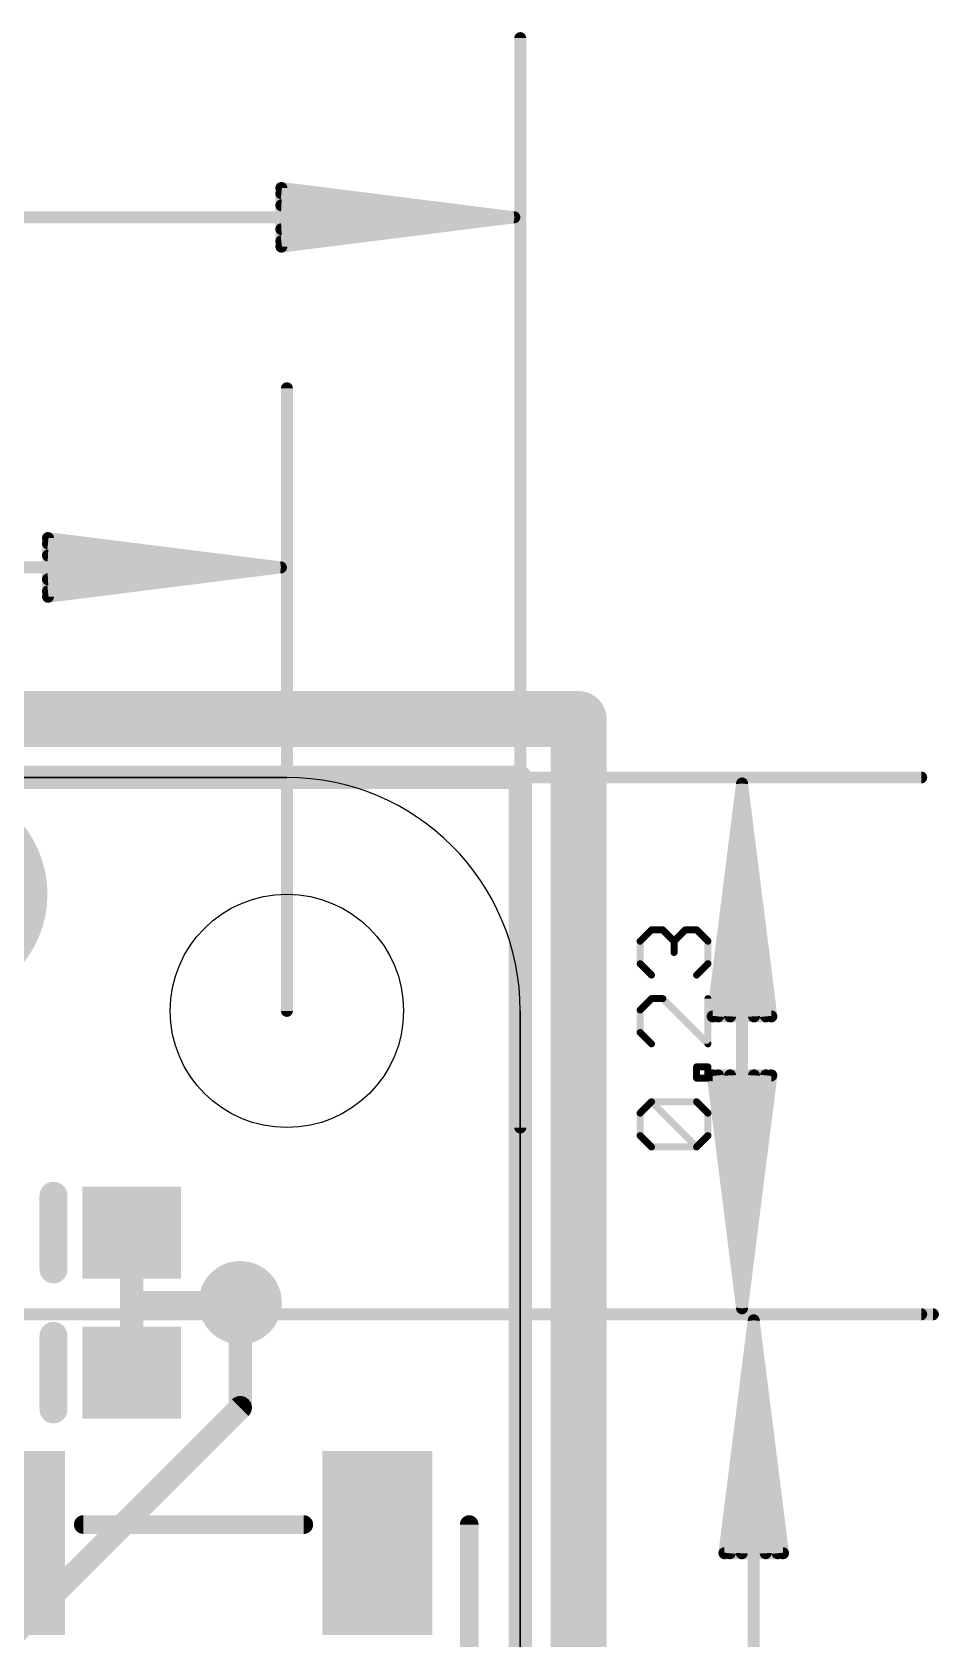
# Model space of a CAD drawing. Extents: x -7.9 to 55.5, y -9.8 to 31.
# Drawn here: x 45.49 to 55.35, y 13.49 to 30.97 of the extents above; entities that cross this region are included whole.
import ezdxf

# ---------------------------------------------------------------- set-up
doc = ezdxf.new("R2010")
doc.units = 0
for name, color, linetype in [('1', 12, 'CONTINUOUS'), ('16', 132, 'CONTINUOUS'), ('18', 110, 'CONTINUOUS'), ('20', 53, 'CONTINUOUS'), ('21', 40, 'CONTINUOUS'), ('47', 253, 'CONTINUOUS')]:
    doc.layers.add(name, color=color, linetype=linetype)

# ---------------------------------------------------------------- blocks, each defined once
blk = doc.blocks.new('RECT')
blk.add_solid([(-0.5, -0.5), (0.5, -0.5), (-0.5, 0.5), (0.5, 0.5)])
blk = doc.blocks.new('ROUNDV')
at = {"const_width": 0.5}
blk.add_lwpolyline([(0, -0.25, 1), (0, 0.25, 1), (0, -0.25)], format="xyb", dxfattribs=at)

msp = doc.modelspace()

# ---------------------------------------------------------------- linework, layer by layer
at = {"layer": '1'}
for points, const_width in [([(51.435, 23.495), (-0.127, 23.495)], 0.6096), ([(51.435, -0.381), (51.435, 23.495)], 0.6096), ([(46.57, 17.907), (46.57, 17.145)], 0.254), ([(46.57, 17.145), (46.57, 16.383)], 0.254), ([(47.752, 17.145), (46.57, 17.145)], 0.254)]:
    msp.add_lwpolyline(points, dxfattribs=dict(at, const_width=const_width))
for points, const_width in [([(51.5874, 23.495, 1), (51.2826, 23.495)], 0.3048), ([(51.435, 23.3426, 1), (51.435, 23.6474)], 0.3048), ([(46.6335, 17.907, 1), (46.5065, 17.907)], 0.127), ([(46.6335, 17.145, 1), (46.5065, 17.145)], 0.127), ([(46.57, 17.2085, 1), (46.57, 17.0815)], 0.127), ([(46.5065, 17.145, 1), (46.6335, 17.145)], 0.127), ([(47.752, 17.0815, 1), (47.752, 17.2085)], 0.127), ([(46.5065, 16.383, 1), (46.6335, 16.383)], 0.127)]:
    msp.add_lwpolyline(points, format="xyb", dxfattribs=dict(at, const_width=const_width))
at = {"layer": '16', "const_width": 0.254}
for points in [[(50.8, 22.86), (0, 22.86)], [(50.8, 0), (50.8, 22.86)], [(47.752, 16.002), (47.752, 17.145)], [(34.29, 2.54), (47.752, 16.002)]]:
    msp.add_lwpolyline(points, dxfattribs=at)
at = {"layer": '16', "const_width": 0.127}
for points in [[(50.8635, 22.86, 1), (50.7365, 22.86)], [(50.8, 22.7965, 1), (50.8, 22.9235)], [(47.8155, 17.145, 1), (47.6885, 17.145)], [(47.7969, 15.9571, 1), (47.7071, 16.0469)], [(47.6885, 16.002, 1), (47.8155, 16.002)]]:
    msp.add_lwpolyline(points, format="xyb", dxfattribs=at)
at = {"layer": '20'}
for p, q in [((2.54, 22.86), (48.26, 22.86)), ((48.26, 22.86), (2.54, 22.86)), ((50.8, 20.32), (50.8, 2.54)), ((50.8, 2.54), (50.8, 20.32))]:
    msp.add_line(p, q, dxfattribs=at)
msp.add_circle((48.26, 20.32), 1.27, dxfattribs=at)
msp.add_arc((48.26, 20.32), 2.54, 0, 90, dxfattribs=at)
msp.add_arc((48.26, 20.32), 2.54, 0, 90, dxfattribs=at)
at = {"layer": '21'}
for points, const_width in [([(44.45, 20.5124, 1), (44.45, 22.6676, 1), (44.45, 20.5124)], 0.254), ([(45.7962, 18.307, 1), (45.6438, 18.307)], 0.1524), ([(45.6438, 17.507, 1), (45.7962, 17.507)], 0.1524), ([(45.7962, 16.783, 1), (45.6438, 16.783)], 0.1524), ([(45.6438, 15.983, 1), (45.7962, 15.983)], 0.1524), ([(46.044, 14.7808, 1), (46.044, 14.6792)], 0.1016), ([(48.444, 14.6792, 1), (48.444, 14.7808)], 0.1016), ([(50.2948, 14.73, 1), (50.1932, 14.73)], 0.1016)]:
    msp.add_lwpolyline(points, format="xyb", dxfattribs=dict(at, const_width=const_width))
for points, const_width in [([(45.72, 18.307), (45.72, 17.507)], 0.3048), ([(45.72, 16.783), (45.72, 15.983)], 0.3048), ([(46.044, 14.73), (48.444, 14.73)], 0.2032), ([(50.244, 14.73), (50.244, 8.13)], 0.2032)]:
    msp.add_lwpolyline(points, dxfattribs=dict(at, const_width=const_width))
at = {"layer": '47'}
for points, const_width in [([(50.8, 19.05), (50.8, 30.906)], 0.13), ([(50.735, 28.956), (48.2, 29.2752)], 0.13), ([(48.2, 29.2752), (48.2, 28.6368)], 0.13), ([(50.735, 28.956), (48.2, 29.216)], 0.13), ([(50.735, 28.956), (48.2, 29.086)], 0.13), ([(0.065, 28.956), (50.735, 28.956)], 0.13), ([(48.2, 28.6368), (50.735, 28.956)], 0.13), ([(48.2, 28.826), (50.735, 28.956)], 0.13), ([(48.2, 28.696), (50.735, 28.956)], 0.13), ([(48.26, 20.32), (48.26, 27.096)], 0.13), ([(48.195, 25.146), (45.66, 25.4652)], 0.13), ([(45.66, 25.4652), (45.66, 24.8268)], 0.13), ([(48.195, 25.146), (45.66, 25.406)], 0.13), ([(2.605, 25.146), (48.195, 25.146)], 0.13), ([(48.195, 25.146), (45.66, 25.276)], 0.13), ([(45.66, 24.8268), (48.195, 25.146)], 0.13), ([(45.66, 25.016), (48.195, 25.146)], 0.13), ([(45.66, 24.886), (48.195, 25.146)], 0.13), ([(39.878, 22.86), (55.163, 22.86)], 0.13), ([(53.213, 22.795), (52.8938, 20.26)], 0.13), ([(53.213, 22.795), (52.953, 20.26)], 0.13), ([(53.213, 22.795), (53.083, 20.26)], 0.13), ([(53.213, 17.083), (53.213, 22.795)], 0.13), ([(53.5322, 20.26), (53.213, 22.795)], 0.13), ([(53.343, 20.26), (53.213, 22.795)], 0.13), ([(53.473, 20.26), (53.213, 22.795)], 0.13), ([(52.1045, 21.0787), (52.2273, 21.2016)], 0.0762), ([(52.2273, 21.2016), (52.3502, 21.2016)], 0.0762), ([(52.3502, 21.2016), (52.4731, 21.0787)], 0.0762), ([(52.4731, 21.0787), (52.596, 21.2016)], 0.0762), ([(52.596, 21.2016), (52.7188, 21.2016)], 0.0762), ([(52.7188, 21.2016), (52.8417, 21.0787)], 0.0762), ([(52.1045, 20.833), (52.1045, 21.0787)], 0.0762), ([(52.4731, 21.0787), (52.4731, 20.9558)], 0.0762), ([(52.8417, 21.0787), (52.8417, 20.833)], 0.0762), ([(52.2273, 20.7101), (52.1045, 20.833)], 0.0762), ([(52.8417, 20.833), (52.7188, 20.7101)], 0.0762), ([(52.2273, 20.4532), (52.1045, 20.3303)], 0.0762), ([(52.3502, 20.4532), (52.2273, 20.4532)], 0.0762), ([(52.8417, 19.9617), (52.3502, 20.4532)], 0.0762), ([(52.8417, 20.4532), (52.8417, 19.9617)], 0.0762), ([(52.1045, 20.3303), (52.1045, 20.0845)], 0.0762), ([(52.8938, 20.26), (53.5322, 20.26)], 0.13), ([(52.1045, 20.0845), (52.2273, 19.9617)], 0.0762), ([(52.7188, 19.5875), (52.7188, 19.7103)], 0.0762), ([(52.7188, 19.7103), (52.8417, 19.7103)], 0.0762), ([(52.8417, 19.5875), (52.7188, 19.5875)], 0.0762), ([(52.8417, 19.7103), (52.8417, 19.5875)], 0.0762), ([(53.213, 17.083), (52.8938, 19.618)], 0.13), ([(52.8938, 19.618), (53.5322, 19.618)], 0.13), ([(53.213, 17.083), (52.953, 19.618)], 0.13), ([(53.213, 17.083), (53.083, 19.618)], 0.13), ([(53.5322, 19.618), (53.213, 17.083)], 0.13), ([(53.343, 19.618), (53.213, 17.083)], 0.13), ([(53.473, 19.618), (53.213, 17.083)], 0.13), ([(52.1045, 19.2077), (52.2273, 19.3305)], 0.0762), ([(52.1045, 18.9619), (52.1045, 19.2077)], 0.0762), ([(52.2273, 19.3305), (52.7188, 19.3305)], 0.0762), ([(52.7188, 18.8391), (52.2273, 19.3305)], 0.0762), ([(52.7188, 19.3305), (52.8417, 19.2077)], 0.0762), ([(52.8417, 19.2077), (52.8417, 18.9619)], 0.0762), ([(52.2273, 18.8391), (52.1045, 18.9619)], 0.0762), ([(52.8417, 18.9619), (52.7188, 18.8391)], 0.0762), ([(52.7188, 18.8391), (52.2273, 18.8391)], 0.0762), ([(39.878, 17.018), (55.29, 17.018)], 0.13), ([(39.878, 17.018), (55.163, 17.018)], 0.13), ([(53.34, 16.953), (53.0208, 14.418)], 0.13), ([(53.34, 16.953), (53.08, 14.418)], 0.13), ([(53.34, 16.953), (53.21, 14.418)], 0.13), ([(53.34, 5.907), (53.34, 16.953)], 0.13), ([(53.6592, 14.418), (53.34, 16.953)], 0.13), ([(53.47, 14.418), (53.34, 16.953)], 0.13), ([(53.6, 14.418), (53.34, 16.953)], 0.13), ([(53.0208, 14.418), (53.6592, 14.418)], 0.13)]:
    msp.add_lwpolyline(points, dxfattribs=dict(at, const_width=const_width))
for points, const_width in [([(50.8325, 30.906, 1), (50.7675, 30.906)], 0.065), ([(48.2041, 29.3075, 1), (48.1959, 29.243)], 0.065), ([(48.2325, 29.2752, 1), (48.1675, 29.2752)], 0.065), ([(48.2033, 29.2483, 1), (48.1967, 29.1837)], 0.065), ([(48.2017, 29.1185, 1), (48.1983, 29.0535)], 0.065), ([(48.1983, 28.8585, 1), (48.2017, 28.7935)], 0.065), ([(50.7391, 28.9238, 1), (50.7309, 28.9882)], 0.065), ([(50.7309, 28.9238, 1), (50.7391, 28.9882)], 0.065), ([(50.7383, 28.9237, 1), (50.7317, 28.9883)], 0.065), ([(50.7317, 28.9237, 1), (50.7383, 28.9883)], 0.065), ([(50.7333, 28.9235, 1), (50.7367, 28.9885)], 0.065), ([(50.7367, 28.9235, 1), (50.7333, 28.9885)], 0.065), ([(50.735, 28.9235, 1), (50.735, 28.9885)], 0.065), ([(48.1967, 28.7283, 1), (48.2033, 28.6637)], 0.065), ([(48.1959, 28.669, 1), (48.2041, 28.6045)], 0.065), ([(48.1675, 28.6368, 1), (48.2325, 28.6368)], 0.065), ([(48.2925, 27.096, 1), (48.2275, 27.096)], 0.065), ([(45.6641, 25.4975, 1), (45.6559, 25.433)], 0.065), ([(45.6925, 25.4652, 1), (45.6275, 25.4652)], 0.065), ([(45.6633, 25.4383, 1), (45.6567, 25.3737)], 0.065), ([(45.6617, 25.3085, 1), (45.6583, 25.2435)], 0.065), ([(48.1991, 25.1138, 1), (48.1909, 25.1782)], 0.065), ([(48.1909, 25.1138, 1), (48.1991, 25.1782)], 0.065), ([(48.1983, 25.1137, 1), (48.1917, 25.1783)], 0.065), ([(48.1917, 25.1137, 1), (48.1983, 25.1783)], 0.065), ([(48.1933, 25.1135, 1), (48.1967, 25.1785)], 0.065), ([(48.1967, 25.1135, 1), (48.1933, 25.1785)], 0.065), ([(48.195, 25.1135, 1), (48.195, 25.1785)], 0.065), ([(45.6583, 25.0485, 1), (45.6617, 24.9835)], 0.065), ([(45.6567, 24.9183, 1), (45.6633, 24.8537)], 0.065), ([(45.6559, 24.859, 1), (45.6641, 24.7945)], 0.065), ([(45.6275, 24.8268, 1), (45.6925, 24.8268)], 0.065), ([(55.163, 22.8275, 1), (55.163, 22.8925)], 0.065), ([(53.2455, 22.795, 1), (53.1805, 22.795)], 0.065), ([(53.2452, 22.7991, 1), (53.1808, 22.7909)], 0.065), ([(53.2455, 22.7933, 1), (53.1805, 22.7967)], 0.065), ([(53.2455, 22.7967, 1), (53.1805, 22.7933)], 0.065), ([(53.2453, 22.7983, 1), (53.1807, 22.7917)], 0.065), ([(53.2453, 22.7917, 1), (53.1807, 22.7983)], 0.065), ([(53.2452, 22.7909, 1), (53.1808, 22.7991)], 0.065), ([(52.2273, 21.2206, 1), (52.2273, 21.1825)], 0.0381), ([(52.2408, 21.1881, 1), (52.2139, 21.215)], 0.0381), ([(52.3637, 21.215, 1), (52.3367, 21.1881)], 0.0381), ([(52.3502, 21.1825, 1), (52.3502, 21.2206)], 0.0381), ([(52.596, 21.2206, 1), (52.596, 21.1825)], 0.0381), ([(52.6094, 21.1881, 1), (52.5825, 21.215)], 0.0381), ([(52.7323, 21.215, 1), (52.7054, 21.1881)], 0.0381), ([(52.7188, 21.1825, 1), (52.7188, 21.2206)], 0.0381), ([(52.1235, 21.0787, 1), (52.0854, 21.0787)], 0.0381), ([(52.091, 21.0922, 1), (52.1179, 21.0652)], 0.0381), ([(52.4921, 21.0787, 1), (52.454, 21.0787)], 0.0381), ([(52.4596, 21.0922, 1), (52.4866, 21.0652)], 0.0381), ([(52.4596, 21.0652, 1), (52.4866, 21.0922)], 0.0381), ([(52.8608, 21.0787, 1), (52.8227, 21.0787)], 0.0381), ([(52.8282, 21.0652, 1), (52.8552, 21.0922)], 0.0381), ([(52.0854, 20.833, 1), (52.1235, 20.833)], 0.0381), ([(52.1179, 20.8464, 1), (52.091, 20.8195)], 0.0381), ([(52.454, 20.9558, 1), (52.4921, 20.9558)], 0.0381), ([(52.8227, 20.833, 1), (52.8608, 20.833)], 0.0381), ([(52.8552, 20.8195, 1), (52.8282, 20.8464)], 0.0381), ([(52.2139, 20.6966, 1), (52.2408, 20.7236)], 0.0381), ([(52.7054, 20.7236, 1), (52.7323, 20.6966)], 0.0381), ([(52.2273, 20.4722, 1), (52.2273, 20.4341)], 0.0381), ([(52.2408, 20.4397, 1), (52.2139, 20.4666)], 0.0381), ([(52.3637, 20.4666, 1), (52.3367, 20.4397)], 0.0381), ([(52.3502, 20.4341, 1), (52.3502, 20.4722)], 0.0381), ([(52.8608, 20.4532, 1), (52.8227, 20.4532)], 0.0381), ([(48.2275, 20.32, 1), (48.2925, 20.32)], 0.065), ([(52.1235, 20.3303, 1), (52.0854, 20.3303)], 0.0381), ([(52.091, 20.3438, 1), (52.1179, 20.3168)], 0.0381), ([(52.8615, 20.2641, 1), (52.926, 20.2559)], 0.065), ([(52.8938, 20.2925, 1), (52.8938, 20.2275)], 0.065), ([(52.9207, 20.2633, 1), (52.9853, 20.2567)], 0.065), ([(53.0505, 20.2617, 1), (53.1155, 20.2583)], 0.065), ([(53.3105, 20.2583, 1), (53.3755, 20.2617)], 0.065), ([(53.4407, 20.2567, 1), (53.5053, 20.2633)], 0.065), ([(53.5, 20.2559, 1), (53.5645, 20.2641)], 0.065), ([(53.5322, 20.2275, 1), (53.5322, 20.2925)], 0.065), ([(52.1179, 20.098, 1), (52.091, 20.0711)], 0.0381), ([(52.0854, 20.0845, 1), (52.1235, 20.0845)], 0.0381), ([(52.2139, 19.9482, 1), (52.2408, 19.9751)], 0.0381), ([(52.8227, 19.9617, 1), (52.8608, 19.9617)], 0.0381), ([(52.8282, 19.9482, 1), (52.8552, 19.9751)], 0.0381), ([(52.7188, 19.7294, 1), (52.7188, 19.6913)], 0.0381), ([(52.7188, 19.6065, 1), (52.7188, 19.5684)], 0.0381), ([(52.7379, 19.7103, 1), (52.6998, 19.7103)], 0.0381), ([(52.6998, 19.5875, 1), (52.7379, 19.5875)], 0.0381), ([(52.8608, 19.7103, 1), (52.8227, 19.7103)], 0.0381), ([(52.8227, 19.5875, 1), (52.8608, 19.5875)], 0.0381), ([(52.8417, 19.6913, 1), (52.8417, 19.7294)], 0.0381), ([(52.8417, 19.5684, 1), (52.8417, 19.6065)], 0.0381), ([(52.926, 19.6221, 1), (52.8615, 19.6139)], 0.065), ([(52.8938, 19.6505, 1), (52.8938, 19.5855)], 0.065), ([(52.9853, 19.6213, 1), (52.9207, 19.6147)], 0.065), ([(53.1155, 19.6197, 1), (53.0505, 19.6163)], 0.065), ([(53.3755, 19.6163, 1), (53.3105, 19.6197)], 0.065), ([(53.5053, 19.6147, 1), (53.4407, 19.6213)], 0.065), ([(53.5645, 19.6139, 1), (53.5, 19.6221)], 0.065), ([(53.5322, 19.5855, 1), (53.5322, 19.6505)], 0.065), ([(52.1235, 19.2077, 1), (52.0854, 19.2077)], 0.0381), ([(52.091, 19.2211, 1), (52.1179, 19.1942)], 0.0381), ([(52.2273, 19.3496, 1), (52.2273, 19.3115)], 0.0381), ([(52.2408, 19.344, 1), (52.2139, 19.3171)], 0.0381), ([(52.2408, 19.3171, 1), (52.2139, 19.344)], 0.0381), ([(52.7323, 19.344, 1), (52.7054, 19.3171)], 0.0381), ([(52.7188, 19.3115, 1), (52.7188, 19.3496)], 0.0381), ([(52.8608, 19.2077, 1), (52.8227, 19.2077)], 0.0381), ([(52.8282, 19.1942, 1), (52.8552, 19.2211)], 0.0381), ([(50.7675, 19.05, 1), (50.8325, 19.05)], 0.065), ([(52.0854, 18.9619, 1), (52.1235, 18.9619)], 0.0381), ([(52.1179, 18.9754, 1), (52.091, 18.9485)], 0.0381), ([(52.8227, 18.9619, 1), (52.8608, 18.9619)], 0.0381), ([(52.8552, 18.9485, 1), (52.8282, 18.9754)], 0.0381), ([(52.2273, 18.8581, 1), (52.2273, 18.82)], 0.0381), ([(52.2139, 18.8256, 1), (52.2408, 18.8525)], 0.0381), ([(52.7054, 18.8525, 1), (52.7323, 18.8256)], 0.0381), ([(52.7054, 18.8256, 1), (52.7323, 18.8525)], 0.0381), ([(52.7188, 18.82, 1), (52.7188, 18.8581)], 0.0381), ([(53.1808, 17.0871, 1), (53.2452, 17.0789)], 0.065), ([(53.1807, 17.0863, 1), (53.2453, 17.0797)], 0.065), ([(53.1805, 17.0813, 1), (53.2455, 17.0847)], 0.065), ([(53.1805, 17.0847, 1), (53.2455, 17.0813)], 0.065), ([(53.1805, 17.083, 1), (53.2455, 17.083)], 0.065), ([(53.1807, 17.0797, 1), (53.2453, 17.0863)], 0.065), ([(53.1808, 17.0789, 1), (53.2452, 17.0871)], 0.065), ([(53.3725, 16.953, 1), (53.3075, 16.953)], 0.065), ([(53.3722, 16.9571, 1), (53.3078, 16.9489)], 0.065), ([(53.3725, 16.9513, 1), (53.3075, 16.9547)], 0.065), ([(53.3725, 16.9547, 1), (53.3075, 16.9513)], 0.065), ([(53.3723, 16.9563, 1), (53.3077, 16.9497)], 0.065), ([(53.3723, 16.9497, 1), (53.3077, 16.9563)], 0.065), ([(53.3722, 16.9489, 1), (53.3078, 16.9571)], 0.065), ([(55.163, 16.9855, 1), (55.163, 17.0505)], 0.065), ([(55.29, 16.9855, 1), (55.29, 17.0505)], 0.065), ([(52.9885, 14.4221, 1), (53.053, 14.4139)], 0.065), ([(53.0208, 14.4505, 1), (53.0208, 14.3855)], 0.065), ([(53.0477, 14.4213, 1), (53.1123, 14.4147)], 0.065), ([(53.1775, 14.4197, 1), (53.2425, 14.4163)], 0.065), ([(53.4375, 14.4163, 1), (53.5025, 14.4197)], 0.065), ([(53.5677, 14.4147, 1), (53.6323, 14.4213)], 0.065), ([(53.627, 14.4139, 1), (53.6915, 14.4221)], 0.065), ([(53.6592, 14.3855, 1), (53.6592, 14.4505)], 0.065)]:
    msp.add_lwpolyline(points, format="xyb", dxfattribs=dict(at, const_width=const_width))

# ---------------------------------------------------------------- block references
at = {"layer": '1', "xscale": 1.075}
for p in [(46.57, 17.907), (46.57, 16.383)]:
    msp.add_blockref('RECT', p, dxfattribs=at)
at = {"layer": '1', "xscale": 2, "yscale": 1.2, "rotation": 90}
for p in [(45.244, 14.53), (49.244, 14.53)]:
    msp.add_blockref('RECT', p, dxfattribs=at)
at = {"layer": '18', "xscale": 0.9064, "yscale": 0.9064}
msp.add_blockref('ROUNDV', (47.752, 17.145), dxfattribs=at)
msp.add_blockref('ROUNDV', (47.752, 17.145), dxfattribs=at)

doc.saveas('drawing.dxf')
